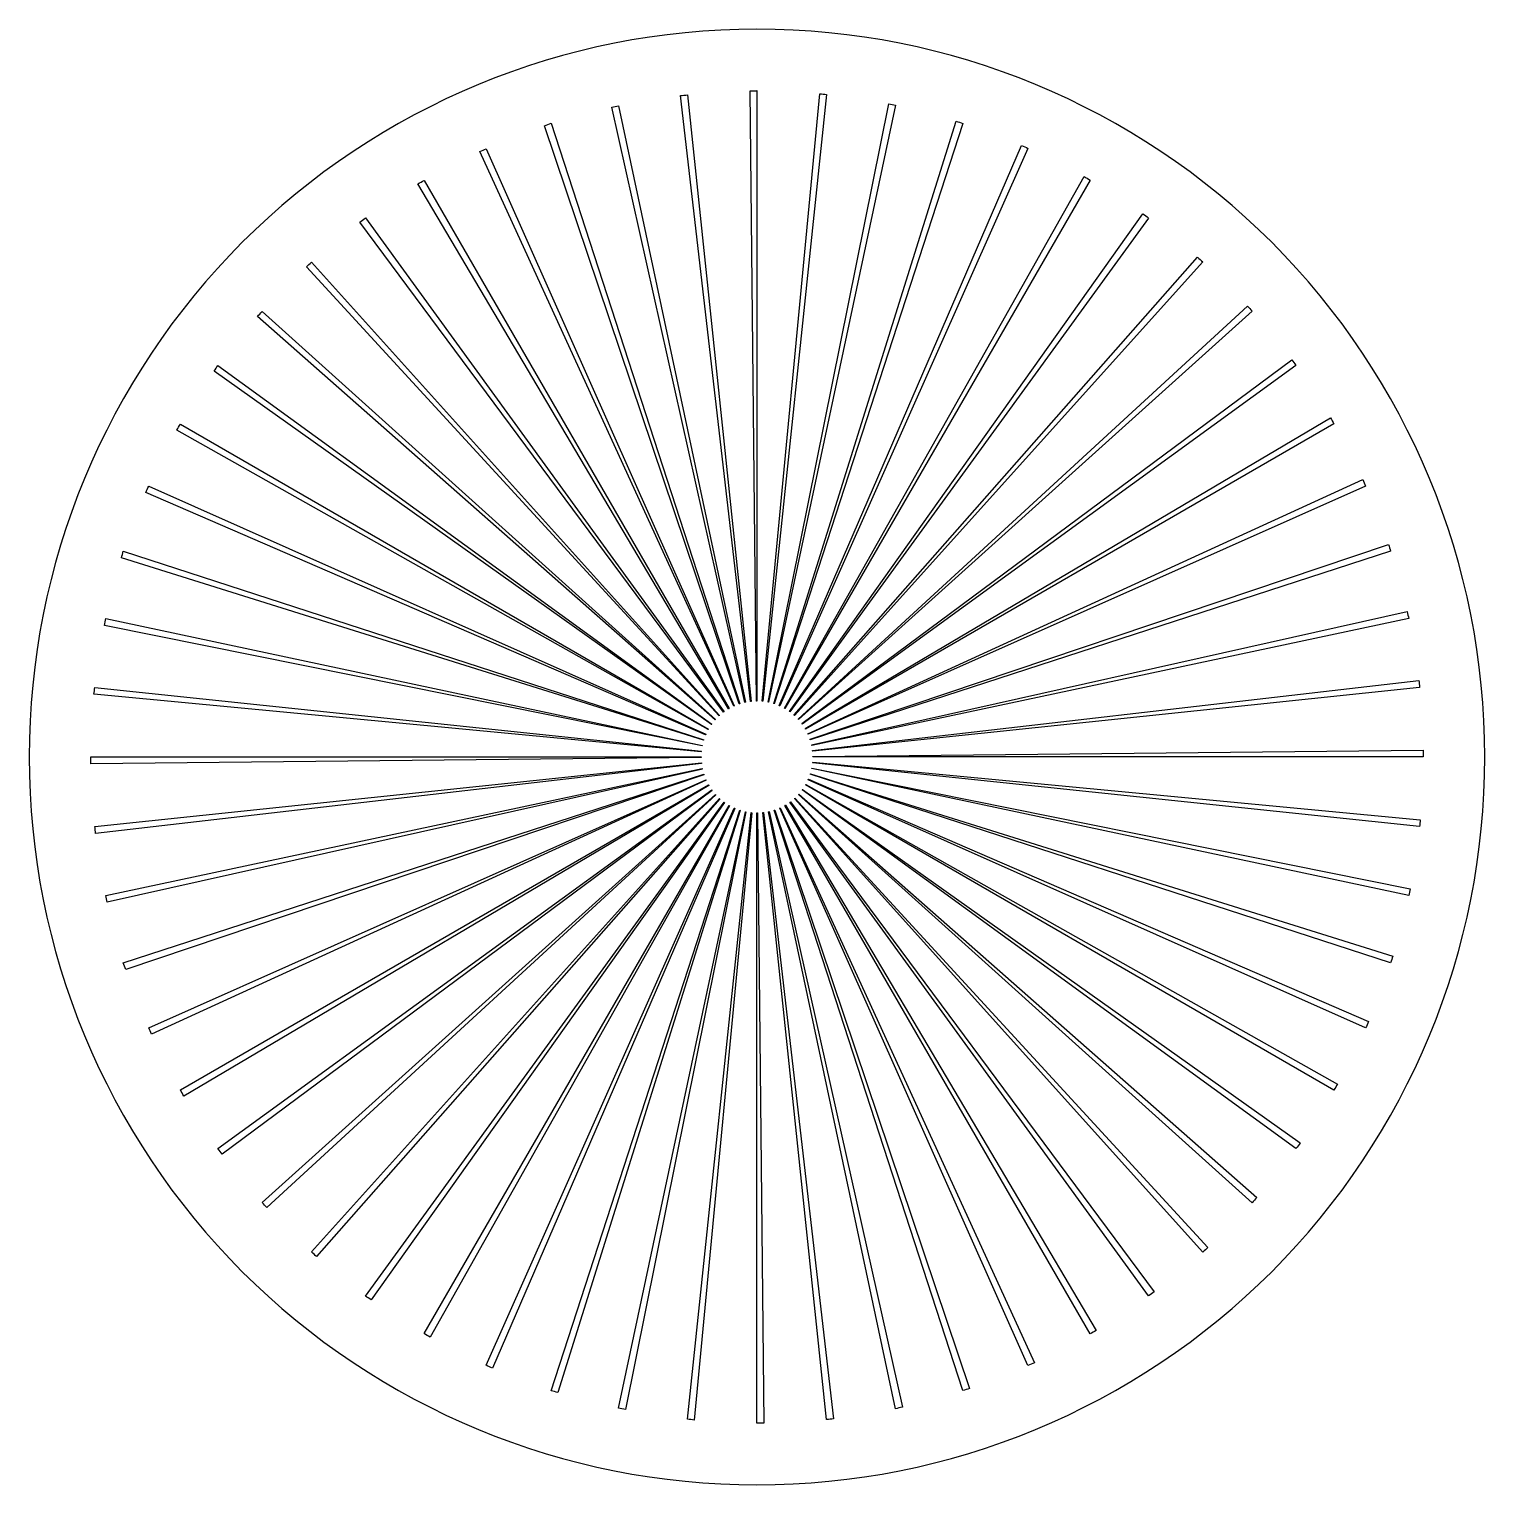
# Model space of a CAD drawing. Extents: x 45 to 175, y 121 to 250.
import ezdxf

# ---------------------------------------------------------------- set-up
doc = ezdxf.new("R2010")
doc.units = 0
doc.layers.add('Ebene_1', color=7, linetype='CONTINUOUS')

msp = doc.modelspace()

# ---------------------------------------------------------------- linework, layer by layer
at = {"layer": 'Ebene_1', "color": 7}
for p, q in [((109.693563, 250.472091), (109.693563, 250.472091)), ((109.119968, 190.492262), (102.866073, 244.538086)), ((103.484122, 244.61095), (109.171634, 190.497971)), ((103.484122, 244.61095), (103.484122, 244.61095)), ((109.641384, 190.526179), (109.071391, 244.952831)), ((109.693563, 244.977335), (109.693563, 190.528462)), ((109.693574, 244.977116), (109.693563, 244.977335)), ((110.163827, 190.506215), (115.287022, 244.708101)), ((115.907138, 244.650224), (110.215492, 190.501077)), ((108.604233, 190.407537), (96.732597, 243.517477)), ((97.342895, 243.638399), (108.655385, 190.417356)), ((97.342895, 243.638399), (97.342895, 243.638399)), ((110.681109, 190.429756), (121.442201, 243.79963)), ((122.051984, 243.676123), (110.732261, 190.419423)), ((108.101406, 190.264895), (90.739681, 241.852461)), ((91.324141, 242.067953), (91.324658, 242.067953)), ((91.324141, 242.067953), (91.324141, 242.067953)), ((91.324658, 242.067953), (108.150502, 190.281964)), ((111.187527, 190.300073), (127.468188, 242.252438)), ((128.061433, 242.064852), (111.237137, 190.284031)), ((107.615128, 190.072682), (84.966906, 239.540458)), ((85.532247, 239.800907), (107.663197, 190.093862)), ((85.532247, 239.800907), (85.532247, 239.800907)), ((111.677412, 190.117628), (133.299873, 240.084094)), ((133.869865, 239.834497), (111.725481, 190.096962)), ((107.151624, 189.831339), (79.448897, 236.673967)), ((79.992017, 236.977824), (107.196039, 189.859255)), ((79.992017, 236.977824), (79.992017, 236.977824)), ((112.145587, 189.88563), (138.87266, 237.318372)), ((139.413195, 237.009347), (112.191087, 189.859255)), ((112.586941, 189.604999), (144.126086, 233.984725)), ((106.717003, 189.540933), (74.264201, 233.239034)), ((74.75306, 233.62454), (106.759375, 189.571933)), ((74.75306, 233.62454), (74.75306, 233.62454)), ((144.630449, 233.620406), (112.629301, 189.574513)), ((112.996719, 189.280505), (149.002789, 230.121395)), ((106.312891, 189.209704), (69.488265, 229.256331)), ((69.945084, 229.678528), (106.352682, 189.243786)), ((69.945084, 229.678528), (69.945084, 229.678528)), ((149.465814, 229.704883), (113.035996, 189.245339)), ((105.948571, 188.835024), (65.12574, 224.825077)), ((65.548454, 225.281897), (105.983195, 188.874301)), ((65.548454, 225.281897), (65.548454, 225.281897)), ((113.370371, 188.914611), (153.44903, 225.768689)), ((153.865025, 225.305668), (113.405481, 188.875848)), ((113.703662, 188.511518), (157.416232, 220.9757)), ((105.624044, 188.425759), (61.256209, 219.955607)), ((61.602441, 220.473922), (105.655049, 188.467606)), ((61.602441, 220.473922), (61.602441, 220.473922)), ((157.78055, 220.470821), (113.734661, 188.469158)), ((113.993017, 188.075925), (160.858914, 215.792037)), ((105.343443, 187.984411), (57.944784, 214.692362)), ((58.249158, 215.234965), (105.367729, 188.030939)), ((58.249158, 215.234965), (58.249158, 215.234965)), ((161.169488, 215.253052), (114.018878, 188.030939)), ((105.112446, 187.515717), (55.165625, 209.129911)), ((55.426074, 209.694737), (105.133118, 187.563786)), ((55.426074, 209.694737), (55.426074, 209.694737)), ((114.234897, 187.612888), (163.739875, 210.278163)), ((163.99464, 209.709723), (114.25659, 187.564819)), ((114.427623, 187.126605), (166.029658, 204.492468)), ((104.927443, 187.026865), (52.990047, 203.303393)), ((53.159029, 203.902324), (104.945015, 187.076475)), ((53.159029, 203.902324), (53.159029, 203.902324)), ((166.224993, 203.90129), (114.444179, 187.076995)), ((51.588582, 197.884083), (104.809623, 186.571599)), ((51.588582, 197.884083), (51.588582, 197.884083)), ((114.56821, 186.623264), (167.701911, 198.500067)), ((167.83627, 197.891836), (114.579571, 186.572112)), ((104.799804, 186.520447), (51.467143, 197.274306)), ((114.654997, 186.107529), (168.739056, 192.365046)), ((104.722782, 186.003171), (50.542651, 191.124807)), ((50.616032, 191.742857), (104.728491, 186.05535)), ((50.616032, 191.742857), (50.616032, 191.742857)), ((168.810365, 191.746996), (114.661219, 186.05535)), ((114.688102, 185.5856), (169.129213, 186.156117)), ((50.249646, 185.53342), (104.698002, 185.53342)), ((50.249646, 185.53342), (50.249646, 185.53342)), ((104.700057, 185.481241), (50.273934, 184.911232)), ((50.616032, 179.323978), (104.728491, 185.011503)), ((104.734691, 184.959837), (50.688896, 178.706448)), ((51.588582, 173.182752), (104.809623, 184.495265)), ((104.819443, 184.444113), (51.709505, 172.572455)), ((167.83627, 173.175016), (114.577504, 184.495254)), ((114.587323, 184.546931), (167.959776, 173.7848)), ((114.587323, 184.546919), (114.587323, 184.546931)), ((168.810365, 179.319845), (114.658119, 185.011485)), ((114.6638, 185.063682), (168.868248, 179.939962)), ((114.663828, 185.063665), (114.6638, 185.063682)), ((169.13749, 185.53342), (114.688616, 185.53342)), ((53.159029, 167.164512), (104.945015, 183.990388)), ((104.962068, 183.941292), (53.37452, 166.580053)), ((55.426072, 161.372115), (105.133118, 183.503072)), ((105.154304, 183.455003), (55.686522, 160.807289)), ((163.99464, 161.357146), (114.25401, 183.503078)), ((114.274676, 183.551146), (114.274676, 183.551141)), ((114.274676, 183.551141), (164.244238, 161.927139)), ((166.224993, 167.165574), (114.442112, 183.990388)), ((114.459678, 184.039998), (166.412582, 167.758824)), ((114.459696, 184.039998), (114.459678, 184.039998)), ((58.249157, 155.831903), (105.367729, 183.035897)), ((105.395634, 182.991481), (58.553014, 155.289296)), ((61.60244, 150.592937), (105.655049, 182.599241)), ((105.686054, 182.557395), (61.98743, 150.10408)), ((65.548452, 145.784953), (105.983195, 182.192551)), ((106.0173, 182.15276), (65.970649, 145.328133)), ((113.074234, 181.8572), (113.074234, 181.857171)), ((113.074234, 181.857171), (149.928833, 141.777959)), ((153.865025, 145.761181), (113.403928, 182.192551)), ((113.43801, 182.232342), (113.438039, 182.232342)), ((113.438039, 182.232342), (154.281539, 146.2242)), ((157.78055, 150.596015), (113.732075, 182.59923)), ((113.763074, 182.641076), (113.76308, 182.641087)), ((113.76308, 182.641087), (158.144869, 151.100897)), ((161.169488, 155.813806), (114.019398, 183.035897)), ((114.04366, 183.08191), (114.043683, 183.08191)), ((114.043683, 183.08191), (161.477997, 156.353827)), ((69.945082, 141.388316), (106.352682, 181.823032)), ((106.391953, 181.78895), (70.401902, 140.966121)), ((74.753059, 137.4423), (106.759375, 181.494897)), ((106.801232, 181.463898), (75.271374, 137.096067)), ((79.992017, 134.089014), (107.196039, 181.207563)), ((107.242053, 181.1833), (80.534619, 133.785158)), ((85.532258, 131.265918), (107.663197, 180.972956)), ((107.711266, 180.95229), (86.097082, 131.005467)), ((91.324658, 128.998839), (108.150502, 180.784837)), ((108.200112, 180.767253), (91.923588, 128.829856)), ((97.342895, 127.428438), (108.655385, 180.649445)), ((108.70705, 180.639626), (97.952677, 127.306999)), ((103.484111, 126.455809), (109.171634, 180.568807)), ((109.223813, 180.563098), (104.102161, 126.382427)), ((109.693563, 126.08943), (109.693563, 180.538373)), ((109.745742, 180.540656), (109.745753, 180.540377)), ((109.745753, 180.540377), (110.316265, 126.097708)), ((115.907138, 126.416578), (110.215492, 180.56883)), ((110.267158, 180.575052), (110.267169, 180.57503)), ((110.267169, 180.57503), (116.525188, 126.487893)), ((122.051984, 127.39068), (110.731741, 180.649445)), ((110.782893, 180.659264), (110.782904, 180.659264)), ((110.782904, 180.659264), (122.660215, 127.525038)), ((128.061433, 129.001967), (111.236624, 180.784871)), ((111.28572, 180.801941), (111.285714, 180.801906)), ((111.285714, 180.801906), (128.652611, 129.197308)), ((133.869865, 131.232315), (111.723928, 180.97295)), ((111.771992, 180.994136), (134.437791, 131.48708)), ((111.771997, 180.99413), (111.771992, 180.994136)), ((139.413195, 134.057478), (112.191087, 181.207574)), ((112.235502, 181.235491), (112.235525, 181.235479)), ((112.235525, 181.235479), (139.952182, 134.368053)), ((144.630449, 137.446416), (112.627748, 181.494891)), ((112.669594, 181.52589), (112.669611, 181.525896)), ((112.669611, 181.525896), (145.135326, 137.810734)), ((149.465814, 141.361964), (113.034443, 181.823061)), ((53.159029, 167.163998), (53.159029, 167.164512))]:
    msp.add_line(p, q, dxfattribs=at)
for points in [[(109.693563, 250.472091), (92.47075, 250.472113), (75.953332, 243.630387), (63.774964, 231.452019)], [(155.612163, 231.45202), (143.433795, 243.630388), (126.916376, 250.472113), (109.693563, 250.472091)], [(102.866073, 244.538086), (103.071961, 244.563452), (103.27798, 244.58774), (103.484122, 244.61095)], [(109.071391, 244.952831), (109.278742, 244.962012), (109.486139, 244.970107), (109.693574, 244.977116)], [(115.287022, 244.708101), (115.493827, 244.689892), (115.700535, 244.670599), (115.907138, 244.650224)], [(96.732597, 243.517477), (96.935817, 243.558849), (97.139253, 243.599157), (97.342895, 243.638399)], [(121.442201, 243.79963), (121.645676, 243.759525), (121.84894, 243.718355), (122.051984, 243.676123)], [(90.739681, 241.852461), (90.934123, 241.925312), (91.128946, 241.997143), (91.324141, 242.067953)], [(127.468188, 242.252438), (127.666262, 242.190944), (127.864013, 242.128415), (128.061433, 242.064852)], [(84.966906, 239.540458), (85.154897, 239.628261), (85.343347, 239.715078), (85.532247, 239.800907)], [(133.299873, 240.084094), (133.490305, 240.00189), (133.680305, 239.91869), (133.869865, 239.834497)], [(79.448897, 236.673967), (79.629406, 236.776199), (79.810448, 236.877487), (79.992017, 236.977824)], [(138.87266, 237.318372), (139.053376, 237.216308), (139.233557, 237.113298), (139.413195, 237.009347)], [(144.126086, 233.984725), (144.294842, 233.864166), (144.462965, 233.742724), (144.630449, 233.620406)], [(74.264201, 233.239034), (74.42648, 233.368388), (74.589435, 233.496892), (74.75306, 233.62454)], [(63.774964, 231.452019), (51.596596, 219.273651), (44.754869, 202.756234), (44.754891, 185.53342)], [(174.632237, 185.53342), (174.632259, 202.756234), (167.790532, 219.273652), (155.612163, 231.45202)], [(149.002789, 230.121395), (149.157857, 229.983367), (149.3122, 229.844528), (149.465814, 229.704883)], [(69.488265, 229.256331), (69.639801, 229.397859), (69.792076, 229.538593), (69.945084, 229.678528)], [(65.12574, 224.825077), (65.265847, 224.978087), (65.406753, 225.130363), (65.548454, 225.281897)], [(153.44903, 225.768689), (153.588502, 225.615076), (153.727169, 225.460733), (153.865025, 225.305668)], [(157.416232, 220.9757), (157.538552, 220.808044), (157.659993, 220.639749), (157.78055, 220.470821)], [(61.256209, 219.955607), (61.370713, 220.128983), (61.486126, 220.301757), (61.602441, 220.473922)], [(160.858914, 215.792037), (160.963378, 215.612918), (161.066904, 215.433254), (161.169488, 215.253052)], [(57.944784, 214.692362), (58.045295, 214.87376), (58.146754, 215.05463), (58.249158, 215.234965)], [(55.165625, 209.129911), (55.251456, 209.318639), (55.338273, 209.506917), (55.426074, 209.694737)], [(163.739875, 210.278163), (163.825789, 210.089129), (163.910711, 209.899646), (163.99464, 209.709723)], [(166.029658, 204.492468), (166.095801, 204.295751), (166.160914, 204.098689), (166.224993, 203.90129)], [(52.990047, 203.303393), (53.045329, 203.50333), (53.101657, 203.702976), (53.159029, 203.902324)], [(51.467143, 197.274306), (51.506559, 197.477775), (51.54704, 197.681037), (51.588582, 197.884083)], [(167.701911, 198.500067), (167.747759, 198.297559), (167.792546, 198.094813), (167.83627, 197.891836)], [(168.739056, 192.365046), (168.763904, 192.159155), (168.787674, 191.953135), (168.810365, 191.746996)], [(50.542651, 191.124807), (50.566033, 191.33095), (50.590493, 191.53697), (50.616032, 191.742857)], [(107.196039, 189.859255), (107.181185, 189.850028), (107.16638, 189.840722), (107.151624, 189.831339)], [(107.663197, 190.093862), (107.647137, 190.086886), (107.631114, 190.079826), (107.615128, 190.072682)], [(108.150502, 190.281964), (108.134107, 190.276359), (108.117741, 190.27067), (108.101406, 190.264895)], [(108.655385, 190.417356), (108.638317, 190.414172), (108.621266, 190.410899), (108.604233, 190.407537)], [(109.171634, 190.497971), (109.154402, 190.496158), (109.13718, 190.494255), (109.119968, 190.492262)], [(109.693563, 190.528462), (109.676166, 190.527792), (109.658773, 190.527031), (109.641384, 190.526179)], [(110.215492, 190.501077), (110.198279, 190.502879), (110.181057, 190.504592), (110.163827, 190.506215)], [(110.732261, 190.419423), (110.715228, 190.422956), (110.698177, 190.4264), (110.681109, 190.429756)], [(111.237137, 190.284031), (111.220629, 190.289464), (111.204092, 190.294812), (111.187527, 190.300073)], [(111.725481, 190.096962), (111.709495, 190.103935), (111.693471, 190.110823), (111.677412, 190.117628)], [(112.191087, 189.859255), (112.175966, 189.868127), (112.1608, 189.876919), (112.145587, 189.88563)], [(105.655049, 188.467606), (105.644642, 188.453711), (105.634307, 188.439762), (105.624044, 188.425759)], [(105.983195, 188.874301), (105.971585, 188.861269), (105.960043, 188.848177), (105.948571, 188.835024)], [(106.352682, 189.243786), (106.339359, 189.232495), (106.326095, 189.221134), (106.312891, 189.209704)], [(106.759375, 189.571933), (106.745197, 189.561674), (106.731073, 189.551341), (106.717003, 189.540933)], [(112.629301, 189.574513), (112.615234, 189.584749), (112.601114, 189.594911), (112.586941, 189.604999)], [(113.035996, 189.245339), (113.022966, 189.25713), (113.009873, 189.268852), (112.996719, 189.280505)], [(113.405481, 188.875848), (113.393846, 188.88883), (113.382142, 188.901752), (113.370371, 188.914611)], [(113.734661, 188.469158), (113.724402, 188.483333), (113.714069, 188.497453), (113.703662, 188.511518)], [(104.945015, 187.076475), (104.939071, 187.05997), (104.933213, 187.043433), (104.927443, 187.026865)], [(105.133118, 187.563786), (105.126143, 187.547799), (105.119253, 187.531776), (105.112446, 187.515717)], [(105.367729, 188.030939), (105.359552, 188.015472), (105.351457, 187.999963), (105.343443, 187.984411)], [(114.018878, 188.030939), (114.010336, 188.045979), (114.001715, 188.060974), (113.993017, 188.075925)], [(114.25659, 187.564819), (114.249444, 187.58088), (114.242213, 187.596904), (114.234897, 187.612888)], [(114.444179, 187.076995), (114.438747, 187.093561), (114.433228, 187.110097), (114.427623, 187.126605)], [(104.728491, 186.05535), (104.726497, 186.037967), (104.724594, 186.020573), (104.722782, 186.003171)], [(104.809623, 186.571599), (104.806261, 186.554565), (104.802988, 186.537515), (104.799804, 186.520447)], [(114.579571, 186.572112), (114.575873, 186.589183), (114.572086, 186.606234), (114.56821, 186.623264)], [(114.661219, 186.05535), (114.659237, 186.072754), (114.657162, 186.090147), (114.654997, 186.107529)], [(169.129213, 186.156117), (169.133059, 185.948568), (169.135818, 185.740999), (169.13749, 185.53342)], [(44.754891, 185.53342), (44.754868, 168.310607), (51.596594, 151.793188), (63.774962, 139.614819)], [(50.273934, 184.911232), (50.264752, 185.118584), (50.256656, 185.325983), (50.249646, 185.53342)], [(104.698002, 185.53342), (104.698596, 185.516024), (104.699281, 185.498631), (104.700057, 185.481241)], [(104.728491, 185.011503), (104.730468, 184.99427), (104.732535, 184.977048), (104.734691, 184.959837)], [(104.809623, 184.495265), (104.812807, 184.478198), (104.816081, 184.461147), (104.819443, 184.444113)], [(114.577504, 184.495254), (114.580868, 184.512458), (114.584141, 184.52968), (114.587323, 184.546919)], [(114.658119, 185.011485), (114.660114, 185.028868), (114.662017, 185.046262), (114.663828, 185.063665)], [(114.688616, 185.53342), (114.688536, 185.550814), (114.688365, 185.568208), (114.688102, 185.5856)], [(155.612165, 139.614819), (167.790533, 151.793187), (174.63226, 168.310606), (174.632237, 185.53342)], [(104.945015, 183.990388), (104.950614, 183.973993), (104.956298, 183.957628), (104.962068, 183.941292)], [(105.133118, 183.503072), (105.140095, 183.487012), (105.147157, 183.470989), (105.154304, 183.455003)], [(114.25401, 183.503078), (114.260983, 183.519064), (114.267871, 183.535088), (114.274676, 183.551146)], [(114.442112, 183.990388), (114.44806, 184.006894), (114.453922, 184.023431), (114.459696, 184.039998)], [(105.367729, 183.035897), (105.376952, 183.021043), (105.386254, 183.006238), (105.395634, 182.991481)], [(105.655049, 182.599241), (105.665312, 182.585238), (105.675647, 182.57129), (105.686054, 182.557395)], [(105.983195, 182.192551), (105.994494, 182.179228), (106.005862, 182.165964), (106.0173, 182.15276)], [(113.034443, 181.823061), (113.047767, 181.834371), (113.061031, 181.845751), (113.074234, 181.8572)], [(113.403928, 182.192551), (113.415358, 182.205755), (113.426719, 182.219019), (113.43801, 182.232342)], [(113.732075, 182.59923), (113.742481, 182.613124), (113.752814, 182.627073), (113.763074, 182.641076)], [(114.019398, 183.035897), (114.027565, 183.051192), (114.035653, 183.06653), (114.04366, 183.08191)], [(106.352682, 181.823032), (106.365713, 181.811603), (106.378804, 181.800243), (106.391953, 181.78895)], [(106.759375, 181.494897), (106.773273, 181.484491), (106.787226, 181.474158), (106.801232, 181.463898)], [(107.196039, 181.207563), (107.211335, 181.199395), (107.226673, 181.191308), (107.242053, 181.1833)], [(107.663197, 180.972956), (107.679184, 180.965983), (107.695207, 180.959095), (107.711266, 180.95229)], [(108.150502, 180.784837), (108.167008, 180.778889), (108.183545, 180.773027), (108.200112, 180.767253)], [(108.655385, 180.649445), (108.672589, 180.646081), (108.689811, 180.642808), (108.70705, 180.639626)], [(109.171634, 180.568807), (109.189017, 180.566813), (109.20641, 180.56491), (109.223813, 180.563098)], [(109.693563, 180.538373), (109.71096, 180.539043), (109.728353, 180.539804), (109.745742, 180.540656)], [(110.215492, 180.56883), (110.232725, 180.570814), (110.249947, 180.572888), (110.267158, 180.575052)], [(110.731741, 180.649445), (110.748809, 180.652629), (110.765859, 180.655902), (110.782893, 180.659264)], [(111.236624, 180.784871), (111.253019, 180.790476), (111.269384, 180.796166), (111.28572, 180.801941)], [(111.723928, 180.97295), (111.739988, 180.979926), (111.756012, 180.986986), (111.771997, 180.99413)], [(112.191087, 181.207574), (112.20594, 181.216802), (112.220746, 181.226107), (112.235502, 181.235491)], [(112.627748, 181.494891), (112.64175, 181.505151), (112.655699, 181.515485), (112.669594, 181.52589)], [(50.688896, 178.706448), (50.663531, 178.912163), (50.639243, 179.118009), (50.616032, 179.323978)], [(168.868248, 179.939962), (168.850037, 179.733156), (168.830742, 179.526448), (168.810365, 179.319845)], [(51.709505, 172.572455), (51.668133, 172.775675), (51.627825, 172.97911), (51.588582, 173.182752)], [(167.959776, 173.7848), (167.919671, 173.581324), (167.878502, 173.37806), (167.83627, 173.175016)], [(166.412582, 167.758824), (166.351088, 167.560748), (166.288557, 167.362995), (166.224993, 167.165574)], [(53.37452, 166.580053), (53.301671, 166.774324), (53.22984, 166.968975), (53.159029, 167.163998)], [(55.686522, 160.807289), (55.598721, 160.995109), (55.511903, 161.183387), (55.426072, 161.372115)], [(164.244238, 161.927139), (164.162033, 161.736707), (164.078833, 161.546707), (163.99464, 161.357146)], [(161.477997, 156.353827), (161.376103, 156.173283), (161.273266, 155.993274), (161.169488, 155.813806)], [(58.553014, 155.289296), (58.450783, 155.469634), (58.349496, 155.650506), (58.249157, 155.831903)], [(158.144869, 151.100897), (158.024312, 150.931968), (157.90287, 150.763672), (157.78055, 150.596015)], [(61.98743, 150.10408), (61.858248, 150.26636), (61.729916, 150.429314), (61.60244, 150.592937)], [(65.970649, 145.328133), (65.829121, 145.479669), (65.688387, 145.631944), (65.548452, 145.784953)], [(154.281539, 146.2242), (154.143511, 146.069134), (154.004671, 145.914792), (153.865025, 145.761181)], [(149.928833, 141.777959), (149.77522, 141.638487), (149.620878, 141.49982), (149.465814, 141.361964)], [(70.401902, 140.966121), (70.248893, 141.106055), (70.096618, 141.246789), (69.945082, 141.388316)], [(63.774962, 139.614819), (75.953331, 127.436451), (92.470749, 120.594724), (109.693563, 120.594746)], [(109.693563, 120.594746), (126.916377, 120.594724), (143.433796, 127.43645), (155.612165, 139.614819)], [(145.135326, 137.810734), (144.967671, 137.688414), (144.799376, 137.566973), (144.630449, 137.446416)], [(75.271374, 137.096067), (75.097998, 137.210571), (74.925224, 137.325984), (74.753059, 137.4423)], [(80.534619, 133.785158), (80.353223, 133.885496), (80.172353, 133.986783), (79.992017, 134.089014)], [(139.952182, 134.368053), (139.773062, 134.263588), (139.593397, 134.160062), (139.413195, 134.057478)], [(86.097082, 131.005467), (85.908354, 131.091298), (85.720077, 131.178116), (85.532258, 131.265918)], [(134.437791, 131.48708), (134.248928, 131.401168), (134.059617, 131.316245), (133.869865, 131.232315)], [(91.923588, 128.829856), (91.723651, 128.885138), (91.524005, 128.941466), (91.324658, 128.998839)], [(128.652611, 129.197308), (128.455894, 129.131163), (128.258832, 129.066048), (128.061433, 129.001967)], [(97.952677, 127.306999), (97.749206, 127.346415), (97.545943, 127.386896), (97.342895, 127.428438)], [(122.660215, 127.525038), (122.457707, 127.47919), (122.254961, 127.434403), (122.051984, 127.39068)], [(104.102161, 126.382427), (103.896018, 126.405809), (103.689998, 126.43027), (103.484111, 126.455809)], [(110.316265, 126.097708), (110.108714, 126.093861), (109.901143, 126.091102), (109.693563, 126.08943)], [(116.525188, 126.487893), (116.319297, 126.463044), (116.113278, 126.439271), (115.907138, 126.416578)]]:
    msp.add_open_spline(points, degree=3, dxfattribs=at)

doc.saveas('drawing.dxf')
